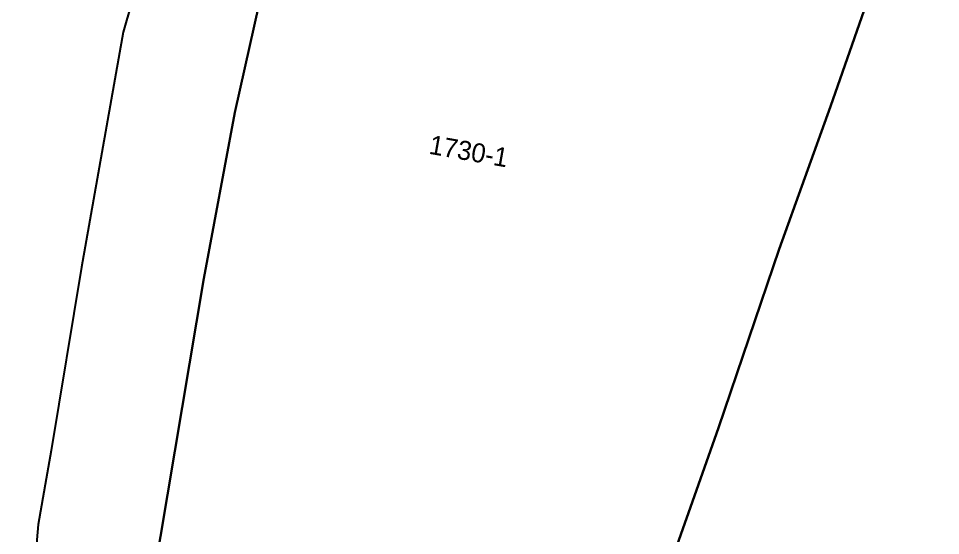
# Model space of a CAD drawing. Header units: centimetres. Extents: x 85226 to 578505, y -13061 to 170378.
# Drawn here: x 463374 to 487576, y 56081 to 69665 of the extents above; entities that cross this region are included whole.
import ezdxf
from ezdxf.enums import TextEntityAlignment as Align

# ---------------------------------------------------------------- set-up
doc = ezdxf.new("R2010")
doc.units = ezdxf.units.CM
doc.layers.add('OBILIQ_A10_PAR_PARCEL_TXT', color=7, linetype='Continuous')
doc.layers.add('OBILIQ_PAR_PARCELGEOM_ILI', color=7, linetype='Continuous')

msp = doc.modelspace()

# ---------------------------------------------------------------- linework, layer by layer
at = {"layer": 'OBILIQ_PAR_PARCELGEOM_ILI', "color": 7, "linetype": 'Continuous'}
for points in [[(466912.463, 54908.034), (468242.663, 62831.634), (469049.263, 67191.734), (470590.263, 74081.534), (470713.163, 74631.134), (471473.963, 76878.534), (472605.963, 80222.234), (473993.463, 84320.834), (476743.763, 91570.534), (476765.863, 91623.334), (476487.263, 92043.134), (480384.163, 100270.134)], [(476213.963, 97020.334), (474140.963, 92901.334), (473989.163, 92599.734), (473883.863, 92390.534), (471983.663, 87350.734), (469013.263, 78631.034), (468804.763, 77958.134), (467762.063, 75015.534), (466122.963, 69301.434), (465032.663, 63131.634), (464232.463, 58311.834), (464102.463, 57570.434), (463892.363, 56371.934), (463374.163, 50393.134)]]:
    msp.add_lwpolyline(points, dxfattribs=at)
for points in [[(486325.063, 72040.734), (488085.663, 76748.534), (489886.663, 81402.334), (491673.163, 86092.634), (490411.063, 86582.234), (488650.863, 87274.734), (487896.363, 86820.534), (483647.463, 84257.334), (481090.163, 82684.134), (480341.063, 80615.134), (479151.763, 77795.134), (477573.463, 78310.834), (474490.163, 73070.734), (470590.263, 74081.534), (469049.263, 67191.734), (468242.663, 62831.634), (466912.463, 54908.034), (479002.863, 51040.534), (480078.663, 54174.334), (481744.863, 58909.134), (483343.463, 63603.334), (484685.863, 67353.234), (486325.063, 72040.734)], [(505118.563, 67825.134), (488085.663, 76748.534), (486325.063, 72040.734), (484685.863, 67353.234), (483343.463, 63603.334), (481744.863, 58909.134), (480078.663, 54174.334), (479002.863, 51040.534), (478439.463, 49399.134), (478211.163, 48708.534), (477117.263, 45399.634), (482371.363, 43443.634), (486121.563, 42027.134), (490040.163, 40556.734), (490714.263, 40318.434), (505118.563, 67825.134)]]:
    msp.add_lwpolyline(points, close=True, dxfattribs=at)

# ---------------------------------------------------------------- texts
at = {"layer": 'OBILIQ_A10_PAR_PARCEL_TXT', "color": 7}
msp.add_text('1730-1', height=500, rotation=350, dxfattribs=at).set_placement((475194.863, 66178.734), align=Align.MIDDLE_CENTER)

doc.saveas('drawing.dxf')
